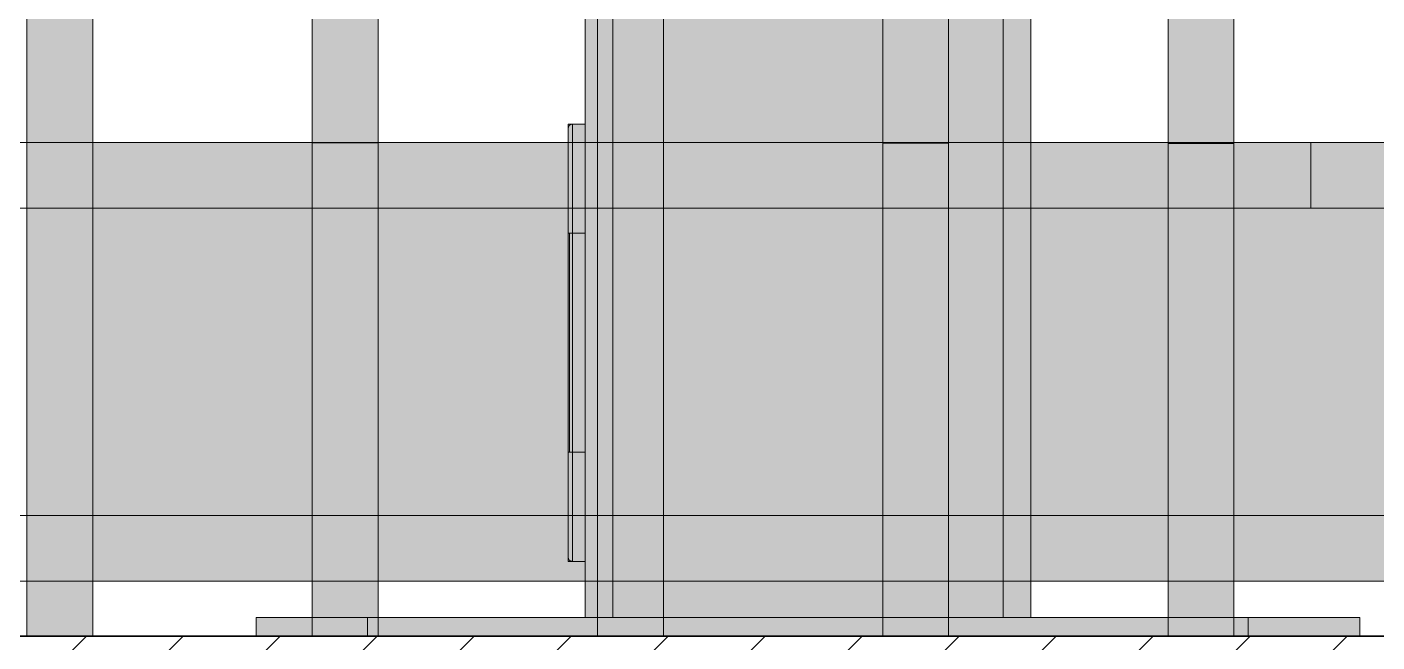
# Model space of a CAD drawing. Header units: centimetres. Extents: x 2 to 137806, y -77553 to 10.
# Drawn here: x 137427.8 to 137550.9, y -76490.3 to -76434.2 of the extents above; entities that cross this region are included whole.
import ezdxf

# ---------------------------------------------------------------- set-up
doc = ezdxf.new("R2010")
doc.units = ezdxf.units.CM
doc.header["$LTSCALE"] = 40
doc.header["$MEASUREMENT"] = 0
doc.layers.add('PDF4_Geometry', color=7, linetype='Continuous')
doc.layers.add('WALL', color=7, linetype='Continuous')
doc.layers.add('PDF4_Solid Fills', color=7, linetype='Continuous', true_color=0xffffff)

msp = doc.modelspace()

# ---------------------------------------------------------------- hatches: boundary and pattern name
at = {"layer": 'PDF4_Solid Fills', "true_color": 0x444444}
msp.add_hatch(color=250, dxfattribs=at).paths.add_polyline_path([(137478.67, -76443.07), (137478.67, -76482.94), (137477.15, -76482.94), (137477.15, -76463.01), (137477.15, -76443.07)])
at = {"layer": 'WALL'}
h = msp.add_hatch(dxfattribs=at)
h.set_pattern_fill('ANSI31', color=256, scale=50)
h.set_pattern_definition([(45, (-3220.682, 0), (-4.41941738, 4.41941738), [])])
h.paths.add_polyline_path([(137172.62, -76507.75), (137154.62, -76507.75), (137154.62, -76590.75), (137172.62, -76590.75)])
h.paths.add_polyline_path([(137638.62, -76489.75), (137154.62, -76489.75), (137154.62, -76507.75), (137638.62, -76507.75)])
h.paths.add_polyline_path([(137656.62, -76489.75), (137650.62, -76489.75), (137650.62, -76499.75), (137644.62, -76499.75), (137644.62, -76489.75), (137638.62, -76489.75), (137638.62, -76507.75), (137656.62, -76507.75)])
h.paths.add_polyline_path([(137638.62, -76507.75), (137621.62, -76507.75), (137621.62, -76520.25), (137638.62, -76520.25)])
h.paths.add_polyline_path([(137656.62, -76507.75), (137638.62, -76507.75), (137638.62, -76520.25), (137656.62, -76520.25)])
h.paths.add_polyline_path([(137656.62, -76578.25), (137638.62, -76578.25), (137638.62, -76590.75), (137656.62, -76590.75)])
h.paths.add_polyline_path([(137638.62, -76578.25), (137621.62, -76578.25), (137621.62, -76590.75), (137636.62, -76590.75), (137638.62, -76590.75)])
h.paths.add_polyline_path([(137656.62, -76590.75), (137638.62, -76590.75), (137638.62, -76608.75), (137656.62, -76608.75)])
h.paths.add_polyline_path([(137621.62, -76507.75), (137603.62, -76507.75), (137603.62, -76590.75), (137621.62, -76590.75)])
h.paths.add_polyline_path([(137603.62, -76590.75), (137154.62, -76590.75), (137154.62, -76608.75), (137573.62, -76608.75)])
h.paths.add_polyline_path([(137414.62, -76507.75), (137396.62, -76507.75), (137396.62, -76590.75), (137414.62, -76590.75)])

# ---------------------------------------------------------------- linework, layer by layer
at = {"layer": 'PDF4_Geometry', "lineweight": 5}
for points in [[(137427.81, -76339.59), (137433.81, -76339.59), (137433.81, -76489.75), (137427.81, -76489.75)], [(137453.81, -76353.45), (137459.81, -76353.45), (137459.81, -76489.75), (137453.81, -76489.75)], [(137479.81, -76366.26), (137485.81, -76366.26), (137485.81, -76489.75), (137479.81, -76489.75)], [(137478.67, -76370.58), (137519.31, -76370.58), (137519.31, -76488.05), (137478.67, -76488.05)], [(137505.81, -76378.28), (137511.81, -76378.28), (137511.81, -76489.75), (137505.81, -76489.75)], [(137531.81, -76389.63), (137537.81, -76389.63), (137537.81, -76489.75), (137531.81, -76489.75)], [(137478.67, -76443.07), (137478.67, -76482.94), (137477.15, -76482.94), (137477.15, -76463.01), (137477.15, -76443.07)], [(137433.81, -76444.74), (137453.81, -76444.74), (137453.81, -76450.74), (137433.81, -76450.74)], [(137459.81, -76444.74), (137479.81, -76444.74), (137479.81, -76450.74), (137459.81, -76450.74)], [(137485.81, -76444.74), (137505.81, -76444.74), (137505.81, -76450.74), (137485.81, -76450.74)], [(137511.81, -76444.74), (137531.81, -76444.74), (137531.81, -76450.74), (137511.81, -76450.74)], [(137537.81, -76444.74), (137557.81, -76444.74), (137557.81, -76450.74), (137537.81, -76450.74)], [(137433.81, -76450.74), (137453.81, -76450.74), (137453.81, -76478.75), (137433.81, -76478.75)], [(137459.81, -76450.74), (137479.81, -76450.74), (137479.81, -76478.75), (137459.81, -76478.75)], [(137485.81, -76450.74), (137505.81, -76450.74), (137505.81, -76478.75), (137485.81, -76478.75)], [(137511.81, -76450.74), (137531.81, -76450.74), (137531.81, -76478.75), (137511.81, -76478.75)], [(137537.81, -76450.74), (137557.81, -76450.74), (137557.81, -76478.75), (137537.81, -76478.75)], [(137433.81, -76478.75), (137453.81, -76478.75), (137453.81, -76484.75), (137433.81, -76484.75)], [(137459.81, -76478.75), (137479.81, -76478.75), (137479.81, -76484.75), (137459.81, -76484.75)], [(137485.81, -76478.75), (137505.81, -76478.75), (137505.81, -76484.75), (137485.81, -76484.75)], [(137511.81, -76478.75), (137531.81, -76478.75), (137531.81, -76484.75), (137511.81, -76484.75)], [(137537.81, -76478.75), (137557.81, -76478.75), (137557.81, -76484.75), (137537.81, -76484.75)], [(137448.7, -76488.05), (137549.28, -76488.05), (137549.28, -76489.75), (137448.7, -76489.75)]]:
    msp.add_lwpolyline(points, close=True, dxfattribs=at)
at = {"layer": 'PDF4_Geometry', "color": 7, "lineweight": 5, "true_color": 0xeeeeee}
for points in [[(137427.81, -76489.75), (137433.81, -76489.75), (137433.81, -76339.59), (137427.81, -76339.59)], [(137453.81, -76353.45), (137459.81, -76353.45), (137459.81, -76489.75), (137453.81, -76489.75)], [(137479.81, -76366.26), (137485.81, -76366.26), (137485.81, -76489.75), (137479.81, -76489.75)], [(137505.81, -76378.28), (137511.81, -76378.28), (137511.81, -76489.75), (137505.81, -76489.75)], [(137537.81, -76389.63), (137531.81, -76389.63), (137531.81, -76489.75), (137537.81, -76489.75)]]:
    msp.add_lwpolyline(points, close=True, dxfattribs=at)
at = {"layer": 'PDF4_Geometry', "color": 252, "lineweight": 5, "true_color": 0x888888}
for points in [[(137491.28, -76370.58), (137481.21, -76370.58), (137478.67, -76370.58), (137478.67, -76488.05)], [(137481.21, -76488.05), (137481.21, -76370.58)], [(137519.31, -76383.45), (137519.31, -76488.05)], [(137516.77, -76384.59), (137516.77, -76488.05)], [(137478.67, -76482.94), (137477.53, -76482.94), (137477.53, -76443.07), (137477.51, -76443.07), (137477.5, -76443.07), (137477.48, -76443.07), (137477.46, -76443.07), (137477.45, -76443.08), (137477.43, -76443.08), (137477.41, -76443.09), (137477.4, -76443.09), (137477.38, -76443.1), (137477.37, -76443.1), (137477.35, -76443.11), (137477.34, -76443.12), (137477.32, -76443.13), (137477.31, -76443.14), (137477.3, -76443.15), (137477.28, -76443.16), (137477.27, -76443.17), (137477.26, -76443.18), (137477.25, -76443.19), (137477.24, -76443.2), (137477.23, -76443.22), (137477.22, -76443.23), (137477.21, -76443.24), (137477.2, -76443.26), (137477.19, -76443.27), (137477.18, -76443.29), (137477.18, -76443.3), (137477.17, -76443.32), (137477.17, -76443.33), (137477.16, -76443.35), (137477.16, -76443.37), (137477.15, -76443.38), (137477.15, -76443.4), (137477.15, -76443.42), (137477.15, -76443.43), (137477.15, -76443.45), (137477.15, -76482.56)], [(137478.67, -76443.07), (137477.53, -76443.07)], [(137478.67, -76453.02), (137477.15, -76453.02), (137477.15, -76453.02)], [(137477.15, -76453.02), (137477.15, -76453.02)], [(137477.26, -76453.02), (137477.26, -76472.99)], [(137477.28, -76453.02), (137477.28, -76453.02)], [(137477.5, -76453.02), (137477.5, -76453.02)], [(137477.15, -76472.99), (137477.15, -76472.99), (137478.67, -76472.99)], [(137478.67, -76472.99), (137477.53, -76472.99)], [(137478.67, -76479.95), (137478.67, -76479.95)], [(137477.53, -76482.94), (137477.51, -76482.94), (137477.5, -76482.94), (137477.48, -76482.94), (137477.46, -76482.94), (137477.45, -76482.93), (137477.43, -76482.93), (137477.42, -76482.93), (137477.4, -76482.92), (137477.39, -76482.92), (137477.37, -76482.91), (137477.36, -76482.9), (137477.34, -76482.89), (137477.33, -76482.89), (137477.32, -76482.88), (137477.3, -76482.87), (137477.29, -76482.86), (137477.28, -76482.85), (137477.27, -76482.84), (137477.25, -76482.83), (137477.24, -76482.81), (137477.23, -76482.8), (137477.22, -76482.79), (137477.21, -76482.78), (137477.2, -76482.76), (137477.2, -76482.75), (137477.19, -76482.73), (137477.18, -76482.72), (137477.18, -76482.7), (137477.17, -76482.69), (137477.16, -76482.67), (137477.16, -76482.66), (137477.16, -76482.64), (137477.15, -76482.63), (137477.15, -76482.61), (137477.15, -76482.59), (137477.15, -76482.58), (137477.15, -76482.56)], [(137539.12, -76489.75), (137539.12, -76488.05), (137448.7, -76488.05), (137448.71, -76488.05)], [(137458.86, -76488.05), (137458.86, -76489.75), (137448.7, -76489.75), (137448.7, -76488.05)], [(137448.71, -76488.05), (137448.71, -76488.05)], [(137448.73, -76488.05), (137448.72, -76488.05)], [(137448.74, -76488.05), (137448.74, -76488.05)], [(137448.94, -76488.05), (137448.91, -76488.05)], [(137449.12, -76488.05), (137449.06, -76488.05)], [(137451.37, -76488.05), (137451.1, -76488.05)], [(137451.99, -76488.05), (137451.68, -76488.05)], [(137453.78, -76488.05), (137453.67, -76488.05)], [(137454.03, -76488.05), (137453.82, -76488.05)], [(137457.98, -76488.05), (137457.62, -76488.05)], [(137458.45, -76488.05), (137458.43, -76488.05)], [(137470.05, -76488.05), (137539.12, -76488.05), (137549.28, -76488.05), (137549.28, -76489.75), (137458.86, -76489.75), (137458.45, -76489.75)], [(137539.57, -76488.05), (137539.12, -76488.05)], [(137540.01, -76488.05), (137539.96, -76488.05)], [(137540.45, -76488.05), (137540.38, -76488.05)], [(137540.89, -76488.05), (137540.79, -76488.05)], [(137541.32, -76488.05), (137541.2, -76488.05)], [(137541.82, -76488.05), (137542, -76488.05), (137542, -76488.05), (137542, -76488.05)], [(137546.31, -76488.05), (137546.29, -76488.05)], [(137546.61, -76488.05), (137546.6, -76488.05)], [(137547.92, -76488.05), (137547.85, -76488.05)], [(137449.4, -76489.75), (137449.35, -76489.75)], [(137450.14, -76489.75), (137450.06, -76489.75)], [(137451.37, -76489.75), (137451.1, -76489.75)], [(137451.69, -76489.75), (137451.68, -76489.75)], [(137454.17, -76489.75), (137454.03, -76489.75)], [(137456.79, -76489.75), (137456.66, -76489.75)], [(137457.1, -76489.75), (137456.79, -76489.75)], [(137457.61, -76489.75), (137457.53, -76489.75)], [(137457.98, -76489.75), (137457.61, -76489.75)], [(137458.45, -76489.75), (137458.43, -76489.75)], [(137540, -76489.75), (137539.58, -76489.75)], [(137542.04, -76489.75), (137541.75, -76489.75)], [(137542.26, -76489.75), (137542.44, -76489.75), (137542.44, -76489.75)], [(137544.2, -76489.75), (137544.33, -76489.75), (137544.33, -76489.75)], [(137546.01, -76489.75), (137545.99, -76489.75)], [(137546.32, -76489.75), (137546.31, -76489.75)], [(137548.54, -76489.75), (137548.59, -76489.75), (137548.59, -76489.75)], [(137549.13, -76489.75), (137549.15, -76489.75), (137549.14, -76489.75)], [(137549.21, -76489.75), (137549.2, -76489.75)], [(137549.25, -76489.75), (137549.24, -76489.75)], [(137549.27, -76489.75), (137549.27, -76489.75), (137549.27, -76489.75)]]:
    msp.add_lwpolyline(points, dxfattribs=at)
at = {"layer": 'PDF4_Geometry', "color": 7, "lineweight": 5, "true_color": 0xeeeeee}
for points in [[(137563.81, -76444.74), (137583.81, -76444.74), (137563.81, -76444.74), (137557.81, -76444.74), (137537.81, -76444.74), (137531.81, -76444.74), (137511.81, -76444.74), (137505.81, -76444.74), (137485.81, -76444.74), (137479.81, -76444.74), (137459.81, -76444.74), (137453.81, -76444.74), (137433.81, -76444.74), (137427.81, -76444.74), (137381.82, -76444.74), (137375.82, -76444.74), (137355.82, -76444.74), (137349.82, -76444.74)], [(137394.81, -76450.74), (137394.81, -76444.74), (137544.81, -76444.74), (137394.81, -76444.74), (137394.81, -76450.74), (137355.82, -76450.74), (137375.82, -76450.74)], [(137433.81, -76444.76), (137427.81, -76444.76)], [(137459.81, -76444.78), (137453.81, -76444.78)], [(137485.81, -76444.75), (137479.81, -76444.75)], [(137511.81, -76444.81), (137505.81, -76444.81)], [(137537.81, -76444.83), (137531.81, -76444.83)], [(137544.81, -76450.74), (137544.81, -76444.74)], [(137361.82, -76450.74), (137361.82, -76478.75), (137361.82, -76450.74), (137355.82, -76450.74), (137583.81, -76450.74), (137563.81, -76450.74)], [(137583.81, -76478.75), (137355.82, -76478.75)], [(137583.81, -76484.75), (137563.81, -76484.75), (137557.81, -76484.75), (137537.81, -76484.75), (137531.81, -76484.75), (137511.81, -76484.75), (137505.81, -76484.75), (137485.81, -76484.75), (137479.81, -76484.75), (137459.81, -76484.75), (137453.81, -76484.75), (137433.81, -76484.75), (137427.81, -76484.75), (137407.81, -76484.75), (137401.81, -76484.75), (137381.82, -76484.75), (137375.82, -76484.75), (137355.82, -76484.75), (137349.82, -76484.75)]]:
    msp.add_lwpolyline(points, dxfattribs=at)
at = {"layer": 'PDF4_Solid Fills', "color": 250, "lineweight": 5, "true_color": 0x282828}
for points in [[(137427.81, -76339.59), (137433.81, -76339.59), (137427.81, -76489.75), (137433.81, -76489.75)], [(137453.81, -76353.45), (137459.81, -76353.45), (137453.81, -76489.75), (137459.81, -76489.75)], [(137479.81, -76366.26), (137485.81, -76366.26), (137479.81, -76489.75), (137485.81, -76489.75)], [(137505.81, -76378.28), (137511.81, -76378.28), (137505.81, -76489.75), (137511.81, -76489.75)], [(137531.81, -76389.63), (137537.81, -76389.63), (137531.81, -76489.75), (137537.81, -76489.75)], [(137433.81, -76444.74), (137453.81, -76444.74), (137433.81, -76450.74), (137453.81, -76450.74)], [(137459.81, -76444.74), (137479.81, -76444.74), (137459.81, -76450.74), (137479.81, -76450.74)], [(137485.81, -76444.74), (137505.81, -76444.74), (137485.81, -76450.74), (137505.81, -76450.74)], [(137511.81, -76444.74), (137531.81, -76444.74), (137511.81, -76450.74), (137531.81, -76450.74)], [(137537.81, -76444.74), (137557.81, -76444.74), (137537.81, -76450.74), (137557.81, -76450.74)], [(137433.81, -76450.74), (137453.81, -76450.74), (137433.81, -76478.75), (137453.81, -76478.75)], [(137459.81, -76450.74), (137479.81, -76450.74), (137459.81, -76478.75), (137479.81, -76478.75)], [(137485.81, -76450.74), (137505.81, -76450.74), (137485.81, -76478.75), (137505.81, -76478.75)], [(137511.81, -76450.74), (137531.81, -76450.74), (137511.81, -76478.75), (137531.81, -76478.75)], [(137537.81, -76450.74), (137557.81, -76450.74), (137537.81, -76478.75), (137557.81, -76478.75)], [(137433.81, -76478.75), (137453.81, -76478.75), (137433.81, -76484.75), (137453.81, -76484.75)], [(137459.81, -76478.75), (137479.81, -76478.75), (137459.81, -76484.75), (137479.81, -76484.75)], [(137485.81, -76478.75), (137505.81, -76478.75), (137485.81, -76484.75), (137505.81, -76484.75)], [(137511.81, -76478.75), (137531.81, -76478.75), (137511.81, -76484.75), (137531.81, -76484.75)], [(137537.81, -76478.75), (137557.81, -76478.75), (137537.81, -76484.75), (137557.81, -76484.75)]]:
    msp.add_solid(points, dxfattribs=at)
at = {"layer": 'PDF4_Solid Fills', "color": 250, "lineweight": 5, "true_color": 0x444444}
for points in [[(137478.67, -76370.58), (137519.31, -76370.58), (137478.67, -76488.05), (137519.31, -76488.05)], [(137448.7, -76488.05), (137549.28, -76488.05), (137448.7, -76489.75), (137549.28, -76489.75)]]:
    msp.add_solid(points, dxfattribs=at)
at = {"layer": 'WALL'}
msp.add_line((137154.62, -76489.75), (137656.62, -76489.75), dxfattribs=at)
msp.add_lwpolyline([(137656.62, -76489.75), (137154.62, -76489.75), (137154.62, -76507.75), (137656.62, -76507.75)], close=True, dxfattribs=at)

doc.saveas('drawing.dxf')
